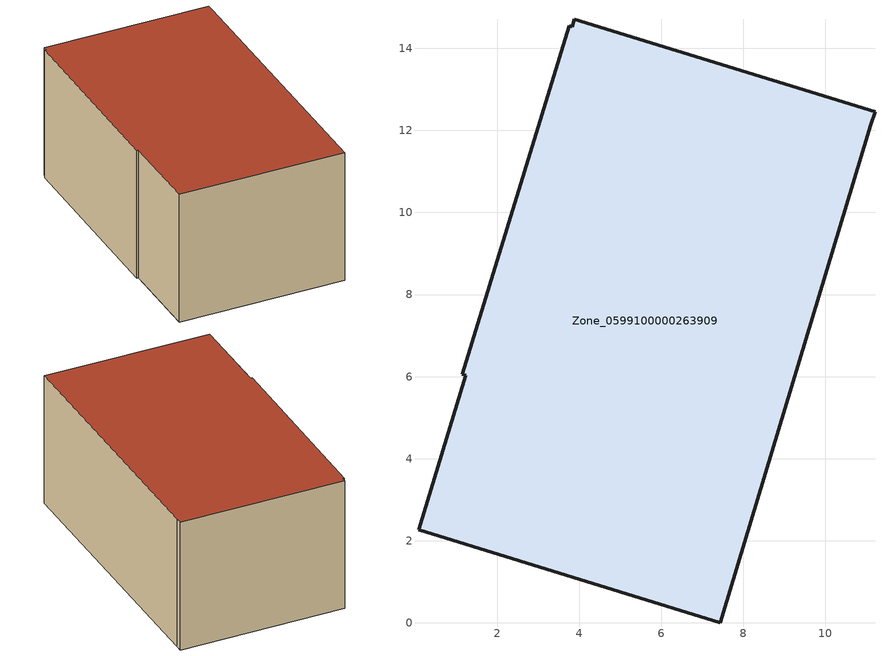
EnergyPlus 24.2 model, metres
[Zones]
Zone_0599100000263909
 floor ground (C_G): 1.15,6.06 3.76,14.54 3.83,14.52 3.89,14.71 11.21,12.45 11.11,12.14 7.44,0 0.09,2.27 1.24,6.03 z0
 wall outside (C_F): 7.44,0 11.11,12.14 11.21,12.45 3.89,14.71 3.83,14.52 3.76,14.54 1.15,6.06 1.24,6.03 0.09,2.27 7.44,0 z0:6.29
 roof outside (C_R): 1.15,6.06 1.24,6.03 0.09,2.27 7.44,0 11.11,12.14 11.21,12.45 3.89,14.71 3.83,14.52 3.76,14.54 z6.29
[BUILDING]
Pand.0599100000263909: North Axis=0; Terrain=City; Loads Convergence Tolerance Value=0.04; Temperature Convergence Tolerance Value=0.4; Solar Distribution=FullExterior; Maximum Number of Warmup Days=25; Minimum Number of Warmup Days=1
[Site:Location]
Rotterdam.The.Hague.AP_ZH_NLD Design_Conditions: Latitude=51.96; Longitude=4.45; Time Zone=1; Elevation=-4.5
[SITE:GROUNDTEMPERATURE:BUILDINGSURFACE]
18, 18, 18, 18, 18, 18, 18, 18, 18, 18, 18, 18
[MATERIAL] Thermal Absorptance=0.9; Solar Absorptance=0.7; Visible Absorptance=0.7
Name | Roughness | Thickness | Conductivity | Density | Specific Heat
G.D.1975-1991 | MediumSmooth | 0.15 | 0.288461 | 540 | 1210
F.D.1975-1991 | Rough | 0.3 | 0.230769 | 1920 | 840
R.D.1975-1991 | MediumRough | 0.2 | 0.153846 | 1500 | 1000
[CONSTRUCTION]
C_G: G.D.1975-1991
C_F: F.D.1975-1991
C_R: R.D.1975-1991
[ZONE]
Zone_0599100000263909: Type=1; Multiplier=1; Ceiling Height=Autocalculate; Volume=Autocalculate; Floor Area=autocalculate; Part of Total Floor Area=Yes
[ZONEINFILTRATION:DESIGNFLOWRATE]
Infil_Zone_0599100000263909: Zone or ZoneList or Space or SpaceList=Zone_0599100000263909; Schedule=AlwaysOn; Design Flow Rate Calculation Method=Flow/Area; Flow Rate per Floor Area=0.0042; Constant Term Coefficient=1; Temperature Term Coefficient=0; Velocity Term Coefficient=0; Velocity Squared Term Coefficient=0
[HVACTEMPLATE:ZONE:IDEALLOADSAIRSYSTEM]
Zone_0599100000263909: Maximum Heating Supply Air Temperature=50; Minimum Cooling Supply Air Temperature=13; Maximum Heating Supply Air Humidity Ratio=0.0156; Minimum Cooling Supply Air Humidity Ratio=0.0077; Heating Limit=NoLimit; Cooling Limit=NoLimit; Dehumidification Control Type=ConstantSensibleHeatRatio; Cooling Sensible Heat Ratio=0.7; Dehumidification Setpoint=60; Humidification Control Type=None; Humidification Setpoint=30; Outdoor Air Method=None; Outdoor Air Flow Rate per Person=0.00944; Outdoor Air Flow Rate per Zone Floor Area=0; Outdoor Air Flow Rate per Zone=0; Demand Controlled Ventilation Type=None; Outdoor Air Economizer Type=NoEconomizer; Heat Recovery Type=None; Sensible Heat Recovery Effectiveness=0.7; Latent Heat Recovery Effectiveness=0.65
[ZONECONTROL:THERMOSTAT]
ThermostatControl_Zone_0599100000263909: Zone or ZoneList=Zone_0599100000263909; Control Type Schedule=DualSetpointControlType; Control 1=Thermostat_Zone_0599100000263909; Temperature Difference Between Cutout And Setpoint=0
[THERMOSTATSETPOINT:DUALSETPOINT]
Thermostat_Zone_0599100000263909: Heating Setpoint Temperature Schedule=HeatingSetpoint_Zone_0599100000263909; Cooling Setpoint Temperature Schedule=CoolingSetpoint_Zone_0599100000263909
[SCHEDULE:COMPACT]
HeatingSetpoint_Zone_0599100000263909: Through: 12/31, For: AllDays, Until: 24:00, 21
CoolingSetpoint_Zone_0599100000263909: Through: 12/31, For: AllDays, Until: 24:00, 24
DualSetpointControlType: Through: 12/31, For: AllDays, Until: 24:00, 4
AlwaysOn: Through: 12/31, For: AllDays, Until: 24:00, 1
